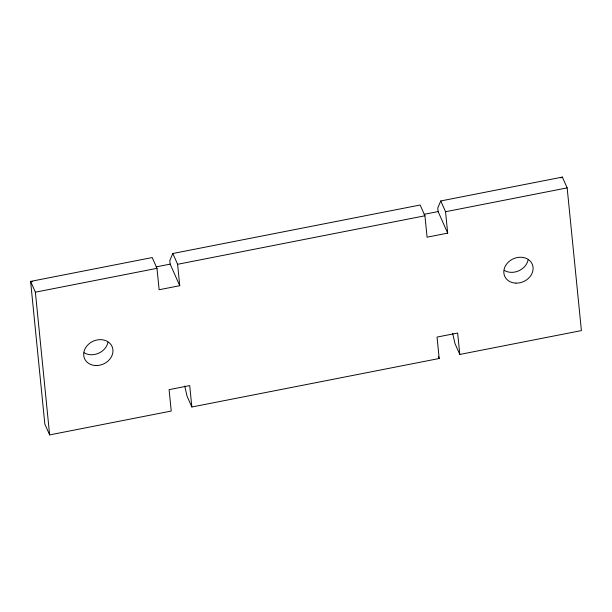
<?xml version="1.0" encoding="UTF-8"?>
<svg xmlns="http://www.w3.org/2000/svg" width="612" height="612" viewBox="0 0 612 612"><rect width="100%" height="100%" fill="white"/><g stroke="black" fill="none" stroke-linecap="round" stroke-linejoin="round"><path stroke-width="0.92" d="M172.821 253.506L169.815 260.567L170.174 264.132L179.737 285.697L159.128 289.744L156.986 268.331L152.204 257.553L30.6 281.405L44.844 424.116L49.626 434.903L171.23 411.05L169.096 389.645L189.705 385.598L191.847 407.003L439.179 358.494L437.044 337.082L457.654 333.043L459.796 354.447L581.4 330.595L567.156 187.884L562.374 177.097L440.77 200.95L437.764 208.011L438.123 211.576L447.686 233.141L427.077 237.181L424.935 215.776L420.153 204.997L172.821 253.506L177.602 264.292L179.737 285.697M560.684 177.893L562.374 177.097M156.121 266.886L170.174 264.132M424.07 214.33L438.123 211.576M32.451 281.719L30.6 281.405L35.381 292.184L156.986 268.331M177.602 264.292L424.935 215.776M440.77 200.95L445.551 211.737L567.156 187.884M459.796 354.447L455.014 343.669L452.681 333.509M438.444 356.834L439.179 358.494M191.847 407.003L187.065 396.224L184.732 386.065M445.551 211.737L447.686 233.141M35.381 292.184L49.626 434.903M528.102 259.909A15.032 12.5 -23.9 0 1 504.25 270.359M107.957 342.315A15.032 12.5 -23.9 0 1 84.112 352.764M515.901 283.127A15.032 12.5 -23.9 0 0 532.233 264.155A15.032 12.5 -23.9 0 0 507.249 263.282A15.032 12.5 -23.9 0 0 515.901 283.127M95.763 365.54A15.032 12.5 -23.9 0 0 112.088 346.56A15.032 12.5 -23.9 0 0 87.111 345.688A15.032 12.5 -23.9 0 0 95.763 365.54"/></g></svg>
